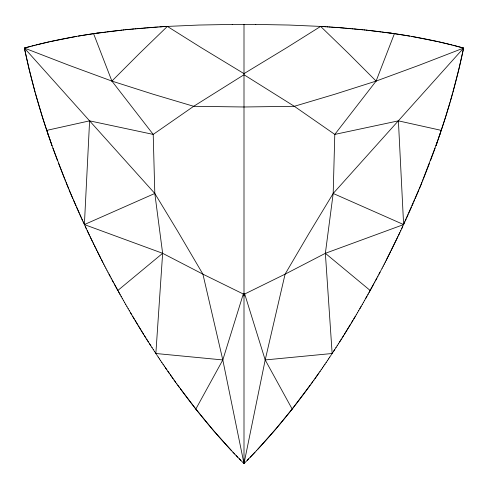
<?xml version="1.0" encoding="UTF-8"?>
<svg xmlns="http://www.w3.org/2000/svg" width="488" height="488" viewBox="0 0 488 488"><rect width="100%" height="100%" fill="white"/><g stroke="black" fill="none" stroke-linecap="round" stroke-linejoin="round"><path stroke-width="0.73" d="M329.735 357.143L332.145 353.501L325.362 253.309L333.188 193.461L334.792 134.407L376.102 81.081L394.42 33.666L409.67 36.081M86.346 228.768L84.387 224.571L89.597 120.853L24.4 48.068L30.811 46.33M78.33 36.081L93.58 33.666L111.898 81.081L153.208 134.407L154.812 193.461L162.638 253.309L155.855 353.501L158.264 357.143M452.901 45.219L463.6 48.068L333.188 193.461L308.855 233.661L285.084 274.164L265.197 359.943L244 463.6L239.236 458.75M452.907 92.214L458.921 68.948L463.6 48.068C438.37 41.041 412.604 36.069 386.661 32.574M452.547 93.501L450.363 101.187M449.991 102.468L445.751 116.473M231.611 450.76L213.683 430.758L195.834 409.066L222.803 359.943L242.664 296.045L243.311 294.014L244 293.672L244.689 294.014L245.336 296.045L265.197 359.943L292.166 409.066L275.775 429.056L257.914 449.125M445.349 117.742L439.127 136.658M441.152 130.68C450.198 103.602 457.805 76.03 463.6 48.068L419.277 65.191L376.102 81.081L334.939 94.202L294.325 106.299L244 106.988L193.675 106.299L153.061 94.202L111.898 81.081L68.723 65.191L24.4 48.068L29.079 68.948L35.093 92.214M440.243 133.389L436.01 145.589L441.256 130.369L398.403 120.853L334.792 134.407L294.325 106.299L244 74.755L193.675 106.299L153.208 134.407L89.597 120.853L46.744 130.369L42.651 117.742M437.126 142.411L420.686 185.525L401.655 228.768M435.107 148.108L430.489 160.662M429.538 163.163L423.706 178.096M422.516 181.042L423.108 179.572M421.919 182.512L419.509 188.374M418.899 189.838L415.203 198.592M413.952 201.495L414.574 200.043M413.318 202.947L412.055 205.851M411.421 207.296L408.852 213.073M408.206 214.519L406.9 217.398M405.595 220.271L406.248 218.831M404.936 221.704L403.613 224.571L325.362 253.309L285.084 274.164L244.689 294.014L244 296.204L243.311 294.014L202.916 274.164L162.638 253.309L84.387 224.571L70.388 192.919L58.462 163.163M402.679 226.584L400.666 230.867M400.794 230.592L398.684 235.045M399.849 232.599L386.16 260.391M397.946 236.595L391.144 250.515M390.571 251.668L385.154 262.361M384.141 264.325L385.349 261.977M383.123 266.289L384.294 264.026M382.104 268.248L383.233 266.076M382.165 268.125L378.944 274.25M380.048 272.158L377.858 276.287M377.98 276.062L375.681 280.356M376.943 278.007L374.589 282.381M374.851 281.893L369.038 292.483M372.747 285.767L373.802 283.833M371.27 288.451L372.381 286.432M371.685 287.7L370.16 290.464L325.362 253.309M370.526 289.811L367.915 294.502M368.19 294.014L365.658 298.522M367.013 296.112L364.518 300.523M363.377 302.529L364.652 300.297M362.236 304.53L363.462 302.383M362.267 304.469L359.863 308.63M361.083 306.525L358.656 310.704M357.442 312.777L358.772 310.508M356.228 314.845L357.613 312.497M356.441 314.479L353.776 318.975M355.27 316.462L351.299 323.093M352.915 320.415L342.082 338.056M350.536 324.355L344.522 334.158M343.765 335.366L339.624 341.935M341.222 339.422L338.391 343.875M337.147 345.803L338.654 343.46M335.903 347.737L337.36 345.48M336.061 347.486L333.402 351.58M334.762 349.5L332.145 353.501L265.197 359.943M328.522 358.961L329.772 357.082M327.308 360.772L328.583 358.869M326.088 362.578L327.387 360.65M324.868 364.384L326.191 362.425M323.642 366.183L324.99 364.2M322.409 367.983L323.782 365.97M321.171 369.776L322.574 367.738M319.927 371.563L321.354 369.501M320.134 371.264L314.919 378.688M318.914 373.021L313.656 380.463M313.973 380.012L311.112 384.001M312.729 381.75L291.44 409.993M310.222 385.227C293.593 408.108 275.72 430.099 256.389 450.76M256.59 450.54L250.24 457.232M255.035 452.193L247.184 460.373M248.691 458.83L244 463.6L222.803 359.943L202.916 274.164L177.638 231.141L154.812 193.461L89.597 120.853M111.898 81.081L139.495 53.436L167.372 26.419L198.988 25.04L232.221 24.43M114.198 283.833L117.84 290.464L162.638 253.309M154.812 193.461L84.387 224.571M31.885 46.049L35.099 45.219M36.167 44.945L49.081 41.864M50.154 41.62L76.152 36.46M93.58 33.666L125.77 29.689L158.118 26.992M95.563 33.379L101.339 32.574M98.112 33.013C73.261 36.484 48.58 41.334 24.4 48.068C30.195 76.03 37.802 103.602 46.848 130.68M102.419 32.428L103.493 32.287M104.572 32.141L105.646 32.007M106.726 31.866L119.676 30.335M120.756 30.213L121.841 30.097M122.921 29.988L124.001 29.872M125.081 29.762L126.166 29.646M127.246 29.542L130.491 29.219M131.577 29.115L133.743 28.914M134.828 28.816L135.908 28.719M136.994 28.621L140.245 28.341M141.331 28.249L142.417 28.158M143.496 28.066L145.668 27.895M146.553 27.822L151.176 27.474M152.177 27.401L156.52 27.096M157.6 27.023L163.029 26.675M159.771 26.883L161.943 26.742M162.742 26.694L167.372 26.419L201.148 47.623L244 73.633L286.853 47.623L320.628 26.419L339.136 27.645M164.114 26.614L167.372 26.419M232.215 24.43L255.785 24.43M255.779 24.43L289.012 25.04L320.628 26.419L348.505 53.436L376.102 81.081M321.714 26.48L326.057 26.742M327.143 26.816L328.229 26.883M329.315 26.956L330.4 27.023M331.48 27.096L332.566 27.169M333.652 27.249L337.995 27.56M340.166 27.725L344.504 28.066M339.081 27.645L366.836 30.171L394.42 33.666M222.803 359.943L155.855 353.501L154.543 351.5M345.583 28.158L346.669 28.249M347.755 28.341L351.006 28.621M352.092 28.719L353.172 28.816M354.257 28.914L356.423 29.115M357.509 29.219L358.589 29.329M359.668 29.433L360.754 29.542M361.834 29.646L362.92 29.762M363.999 29.872L365.079 29.988M366.159 30.097L367.244 30.213M368.324 30.335L381.274 31.866M382.354 32.007L383.428 32.141M384.507 32.287L385.581 32.428M392.437 33.379L389.888 33.013M411.848 36.46L437.846 41.62M438.919 41.864L451.833 44.945M333.188 193.461L403.613 224.571L398.403 120.853M240.871 460.428L236.088 455.487M237.76 457.232L232.965 452.193M234.673 454.005C215.147 433.448 197.091 411.518 180.304 388.68M196.56 409.993L177.778 385.227M179.456 387.521L176.522 383.489M176.888 384.001L174.027 380.012M175.613 382.232L170.318 374.772M173.081 378.688L167.866 371.264M169.318 373.35L165.426 367.738M166.829 369.776L164.218 365.97M163.01 364.2L164.358 366.183M161.809 362.425L163.132 364.384M160.613 360.65L161.912 362.578M159.417 358.869L160.692 360.772M158.228 357.082L159.478 358.961M153.238 349.5L154.598 351.58M151.939 347.486L153.342 349.658M152.097 347.737L149.346 343.46M150.853 345.803L146.778 339.422M148.376 341.935L144.234 335.366M145.918 338.056L141.703 331.291M143.478 334.158L132.73 316.462M141.062 330.248L138.659 326.326M136.701 323.093L137.945 325.148M135.084 320.415L136.268 322.385M134.224 318.975L130.387 312.497M131.772 314.845L129.228 310.508M128.069 308.52L129.344 310.704M126.917 306.525L128.137 308.63M125.733 304.469L126.929 306.549M124.538 302.383L125.764 304.53M123.348 300.297L124.623 302.529M122.165 298.205L123.482 300.523M120.987 296.112L122.342 298.522M121.213 296.509L118.645 291.916M120.085 294.502L117.474 289.811M116.315 287.7L117.84 290.464M116.73 288.451L112.1 279.953M113.411 282.381L111.057 278.007M111.227 278.325L108.983 274.11M110.142 276.287L107.952 272.158M106.903 270.169L107.976 272.212M105.835 268.125L106.921 270.206M104.767 266.076L105.896 268.248M103.706 264.026L104.877 266.289M103.859 264.325L101.596 259.915M102.846 262.361L97.429 251.668M100.833 258.42L90.054 236.595M95.874 248.532L96.856 250.515M94.355 245.452L95.373 247.526M92.946 242.573L93.916 244.561M92.323 241.298L87.206 230.592M89.316 235.045L85.321 226.584M83.064 221.704L83.729 223.138M81.752 218.831L82.405 220.271M81.099 217.398L79.794 214.519M79.147 213.073L76.579 207.296M75.945 205.851L73.426 200.043M72.797 198.592L69.101 189.838M68.491 188.374L66.081 182.512M64.892 179.572L65.483 181.042M64.3 178.096L51.929 145.412M57.511 160.662L52.893 148.108M50.874 142.411L51.99 145.589L49.703 138.934M50.941 142.618L47.757 133.389M49.904 139.641L46.744 130.369L48.873 136.658M42.249 116.473L35.453 93.501M244 24.4L244 463.6"/></g></svg>
